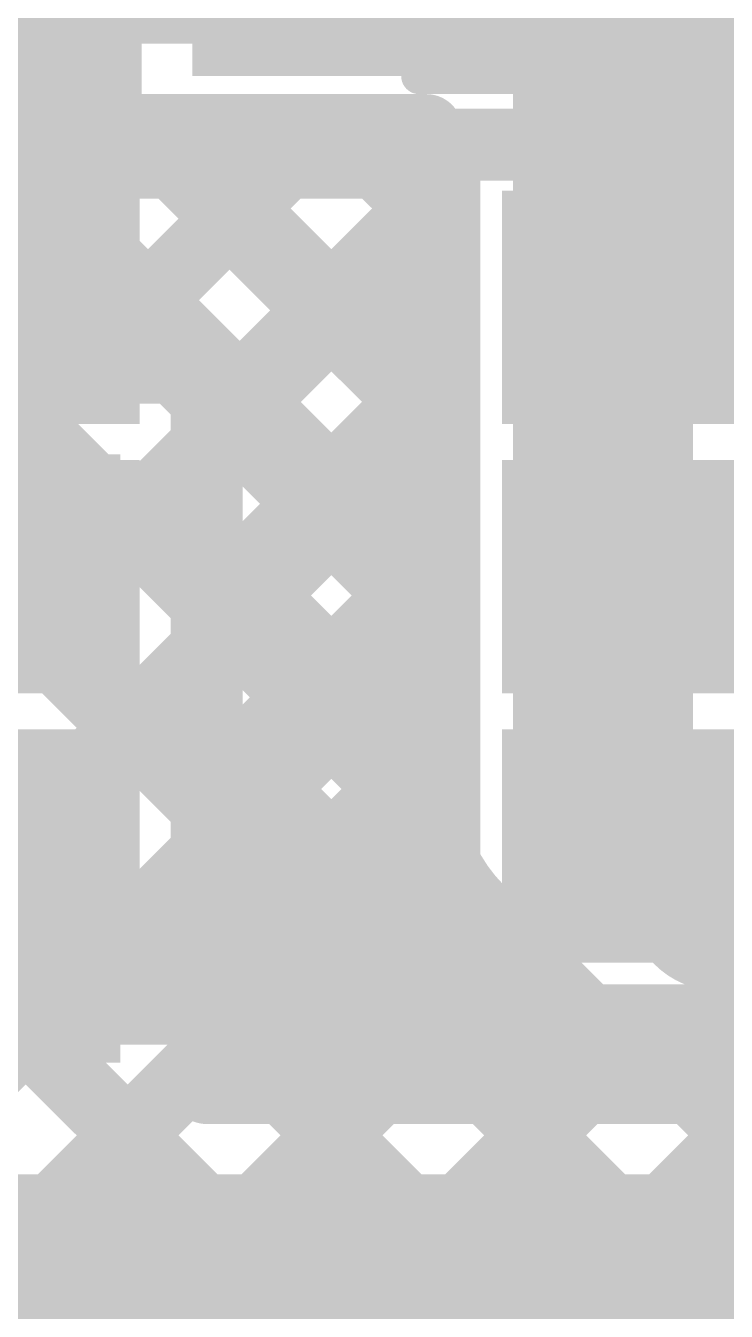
# Model space of a CAD drawing. Header units: millimetres. Extents: x -0.33 to 3.26, y -0.12 to 2.83.
# Drawn here: x 2.1528 to 2.2501, y 0.2495 to 0.428 of the extents above; entities that cross this region are included whole.
import ezdxf

# ---------------------------------------------------------------- set-up
doc = ezdxf.new("R2010")
doc.units = ezdxf.units.MM
doc.header["$MEASUREMENT"] = 0
for name, color, linetype in [('BottomLayer', 5, 'Continuous'), ('TopLayer', 1, 'Continuous'), ('TopOverlay', 2, 'Continuous'), ('TopPaste', 8, 'Continuous'), ('TopSolder', 216, 'Continuous')]:
    doc.layers.add(name, color=color, linetype=linetype)

# ---------------------------------------------------------------- blocks, each defined once
blk = doc.blocks.new('C__0402_91')
at = {"layer": 'TopLayer'}
for points in [[(-0.0275, -0.0125), (-0.0275, 0.0125), (-0.009499999999999998, 0.0125), (-0.009500000000000001, -0.0125)], [(0.009499999999999998, -0.0125), (0.009500000000000001, 0.0125), (0.0275, 0.0125), (0.0275, -0.0125)]]:
    blk.add_hatch(color=1, dxfattribs=at).paths.add_polyline_path(points)
at = {"layer": 'TopPaste'}
for points in [[(-0.0275, -0.0125), (-0.0275, 0.0125), (-0.009499999999999998, 0.0125), (-0.009500000000000001, -0.0125)], [(0.009499999999999998, -0.0125), (0.009500000000000001, 0.0125), (0.0275, 0.0125), (0.0275, -0.0125)]]:
    blk.add_hatch(color=8, dxfattribs=at).paths.add_polyline_path(points)
at = {"layer": 'TopSolder'}
for points in [[(-0.0315, -0.0165), (-0.0315, 0.0165), (-0.005499999999999999, 0.0165), (-0.005500000000000001, -0.0165)], [(0.005499999999999999, -0.0165), (0.005500000000000001, 0.0165), (0.0315, 0.0165), (0.0315, -0.0165)]]:
    blk.add_hatch(color=216, dxfattribs=at).paths.add_polyline_path(points)
at = {"layer": 'TopOverlay', "const_width": 0.005}
for points in [[(-0.0325, 0.0175), (-0.0325, -0.0175)], [(-0.0085, 0.0175), (-0.0325, 0.0175)], [(0.0325, 0.0175), (0.0085, 0.0175)], [(0.0325, 0.0175), (0.0325, -0.0175)], [(-0.0085, -0.0175), (-0.0325, -0.0175)], [(0.0325, -0.0175), (0.0085, -0.0175)]]:
    blk.add_lwpolyline(points, dxfattribs=at)
at = {"layer": 'TopOverlay', "const_width": 0.0025}
for points in [[(-0.03375, 0.0175, 1), (-0.03125, 0.0175, 1)], [(-0.03375, 0.0175, 1), (-0.03125, 0.0175, 1)], [(-0.00975, 0.0175, 1), (-0.00725, 0.0175, 1)], [(0.00725, 0.0175, 1), (0.00975, 0.0175, 1)], [(0.03125, 0.0175, 1), (0.03375, 0.0175, 1)], [(0.03125, 0.0175, 1), (0.03375, 0.0175, 1)], [(-0.03375, -0.0175, 1), (-0.03125, -0.0175, 1)], [(-0.03375, -0.0175, 1), (-0.03125, -0.0175, 1)], [(-0.00975, -0.0175, 1), (-0.00725, -0.0175, 1)], [(0.00725, -0.0175, 1), (0.00975, -0.0175, 1)], [(0.03125, -0.0175, 1), (0.03375, -0.0175, 1)], [(0.03125, -0.0175, 1), (0.03375, -0.0175, 1)]]:
    blk.add_lwpolyline(points, format="xyb", close=True, dxfattribs=at)
blk = doc.blocks.new('TPS563201DDCR_260')
at = {"layer": 'TopLayer'}
for points in [[(-0.07322825, 0.0496063), (-0.02913375, 0.0496063), (-0.02913375, 0.0251969), (-0.07322825, 0.0251969)], [(0.02913395, 0.0496063), (0.07322845, 0.0496063), (0.07322845, 0.0251969), (0.02913395, 0.0251969)], [(-0.07322825, 0.0122047), (-0.02913375, 0.0122047), (-0.02913375, -0.0122047), (-0.07322825, -0.0122047)], [(0.02913395, 0.0122047), (0.07322845, 0.0122047), (0.07322845, -0.0122047), (0.02913395, -0.0122047)], [(-0.07322825, -0.0251969), (-0.02913375, -0.0251969), (-0.02913375, -0.0496063), (-0.07322825, -0.0496063)], [(0.02913395, -0.0251969), (0.07322845, -0.0251969), (0.07322845, -0.0496063), (0.02913395, -0.0496063)]]:
    blk.add_hatch(color=1, dxfattribs=at).paths.add_polyline_path(points)
at = {"layer": 'TopPaste'}
for points in [[(-0.07322825, 0.0496063), (-0.02913375, 0.0496063), (-0.02913375, 0.0251969), (-0.07322825, 0.0251969)], [(0.02913395, 0.0496063), (0.07322845, 0.0496063), (0.07322845, 0.0251969), (0.02913395, 0.0251969)], [(-0.07322825, 0.0122047), (-0.02913375, 0.0122047), (-0.02913375, -0.0122047), (-0.07322825, -0.0122047)], [(0.02913395, 0.0122047), (0.07322845, 0.0122047), (0.07322845, -0.0122047), (0.02913395, -0.0122047)], [(-0.07322825, -0.0251969), (-0.02913375, -0.0251969), (-0.02913375, -0.0496063), (-0.07322825, -0.0496063)], [(0.02913395, -0.0251969), (0.07322845, -0.0251969), (0.07322845, -0.0496063), (0.02913395, -0.0496063)]]:
    blk.add_hatch(color=8, dxfattribs=at).paths.add_polyline_path(points)
at = {"layer": 'TopSolder'}
for points in [[(-0.07722825, 0.0536063), (-0.02513375, 0.0536063), (-0.02513375, 0.0211969), (-0.07722825, 0.0211969)], [(0.02513395, 0.0536063), (0.07722845, 0.0536063), (0.07722845, 0.0211969), (0.02513395, 0.0211969)], [(-0.07722825, 0.0162047), (-0.02513375, 0.0162047), (-0.02513375, -0.0162047), (-0.07722825, -0.0162047)], [(0.02513395, 0.0162047), (0.07722845, 0.0162047), (0.07722845, -0.0162047), (0.02513395, -0.0162047)], [(-0.07722825, -0.0211969), (-0.02513375, -0.0211969), (-0.02513375, -0.0536063), (-0.07722825, -0.0536063)], [(0.02513395, -0.0211969), (0.07722845, -0.0211969), (0.07722845, -0.0536063), (0.02513395, -0.0536063)]]:
    blk.add_hatch(color=216, dxfattribs=at).paths.add_polyline_path(points)
at = {"layer": 'TopOverlay'}
for points, const_width in [([(-0.0543431, 0.065, 1), (-0.0656569, 0.065, 1)], 0.01), ([(-0.0681569, 0.065, 1), (-0.0631569, 0.065, 1)], 0.005), ([(-0.0568431, 0.065, 1), (-0.0518431, 0.065, 1)], 0.005), ([(-0.0324999, 0.06, 1), (-0.0274999, 0.06, 1)], 0.005), ([(0.0315001, 0.06, 1), (0.0365001, 0.06, 1)], 0.005), ([(-0.0324999, -0.06, 1), (-0.0274999, -0.06, 1)], 0.005), ([(0.0285001, -0.06, 1), (0.0335001, -0.06, 1)], 0.005)]:
    blk.add_lwpolyline(points, format="xyb", close=True, dxfattribs=dict(at, const_width=const_width))
at = {"layer": 'TopOverlay', "const_width": 0.01}
for points in [[(-0.0299999, 0.06), (0.0340001, 0.06)], [(-0.0299999, -0.06), (0.0310001, -0.06)]]:
    blk.add_lwpolyline(points, dxfattribs=at)

msp = doc.modelspace()

# ---------------------------------------------------------------- hatches: boundary and pattern name
at = {"layer": 'BottomLayer'}
msp.add_hatch(color=5, dxfattribs=at).paths.add_polyline_path([(2.0889424, 0.4554999), (2.0889424, 0.4254999), (2.2089424, 0.4254999), (2.2089424, 0.4554999)])
at = {"layer": 'TopLayer'}
for points in [[(2.0329424, 0.377), (2.1659424, 0.377), (2.1659424, 0.6424998), (2.0329424, 0.6424998)], [(2.1759424, 0.4209999), (2.2314424, 0.4209999), (2.2314424, 0.4584999), (2.1759424, 0.4584999)], [(2.2419424, 0.3764999), (2.2689424, 0.3764999), (2.2689424, 0.4559999), (2.2419424, 0.4559999)], [(2.0889424, 0.3354999), (2.1659424, 0.3354999), (2.1659424, 0.3684999), (2.0889424, 0.3684999)], [(1.441, 0.284), (2.1659424, 0.284), (2.1659424, 0.328), (1.441, 0.328)], [(2.0855999, 0.1324999), (2.3640999, 0.1324999), (2.3640999, 0.2684999), (2.0855999, 0.2684999)]]:
    msp.add_hatch(color=1, dxfattribs=at).paths.add_polyline_path(points)

# ---------------------------------------------------------------- linework, layer by layer
at = {"layer": 'BottomLayer'}
for points, const_width in [([(2.2329424, 0.3224999), (2.2329424, 0.459077)], 0.025), ([(2.1309424, 0.4134999), (2.2084424, 0.4134999)], 0.01), ([(2.1309424, 0.3510315), (2.1934108, 0.4134999)], 0.01), ([(2.1309424, 0.3793158), (2.1651265, 0.4134999)], 0.01), ([(2.1405448, 0.4134999), (2.2084424, 0.3456023)], 0.01), ([(2.1688291, 0.4134999), (2.2084424, 0.3738866)], 0.01), ([(2.1971134, 0.4134999), (2.2084424, 0.4021709)], 0.01), ([(2.2084424, 0.3224999), (2.2084424, 0.4134999)], 0.01), ([(2.0683759, 0.2601807), (2.2084424, 0.4002472)], 0.01), ([(2.1309424, 0.394818), (2.2091644, 0.316596)], 0.01), ([(2.0966602, 0.2601807), (2.2084424, 0.3719629)], 0.01), ([(2.1309424, 0.3665337), (2.2372954, 0.2601807)], 0.01), ([(2.1249445, 0.2601807), (2.2084424, 0.3436786)], 0.01), ([(2.1309424, 0.3382494), (2.2090111, 0.2601807)], 0.01), ([(2.2329424, 0.3224999), (2.2489424, 0.3064999)], 0.025), ([(2.0891233, 0.3234999), (2.1524425, 0.2601807)], 0.01), ([(2.1174076, 0.3234999), (2.1807268, 0.2601807)], 0.01), ([(2.1532288, 0.2601807), (2.2092624, 0.3162143)], 0.01), ([(2.2489424, 0.3064999), (2.3719424, 0.3064999)], 0.025), ([(2.2156419, 0.3051522), (2.2315947, 0.2891994)], 0.01), ([(2.1815131, 0.2601807), (2.2210632, 0.2997308)], 0.01), ([(2.2097974, 0.2601807), (2.2355808, 0.2859641)], 0.01), ([(2.2430385, 0.2827219), (2.2655797, 0.2601807)], 0.01), ([(2.2380817, 0.2601807), (2.2599009, 0.2819999)], 0.01), ([(2.2489424, 0.2819999), (2.3719424, 0.2819999)], 0.01), ([(1.3634675, 0.2601807), (3.0175524, 0.2601807)], 0.01)]:
    msp.add_lwpolyline(points, dxfattribs=dict(at, const_width=const_width))
for points, const_width in [([(2.1626265, 0.4134999, 1), (2.1676265, 0.4134999, 1)], 0.005), ([(2.1663291, 0.4134999, 1), (2.1713291, 0.4134999, 1)], 0.005), ([(2.1909108, 0.4134999, 1), (2.1959108, 0.4134999, 1)], 0.005), ([(2.1946134, 0.4134999, 1), (2.1996134, 0.4134999, 1)], 0.005), ([(2.2059424, 0.4134999, 1), (2.2109424, 0.4134999, 1)], 0.005), ([(2.2059424, 0.4134999, 1), (2.2109424, 0.4134999, 1)], 0.005), ([(2.2059424, 0.4021709, 1), (2.2109424, 0.4021709, 1)], 0.005), ([(2.2059424, 0.4002472, 1), (2.2109424, 0.4002472, 1)], 0.005), ([(2.2059424, 0.3738866, 1), (2.2109424, 0.3738866, 1)], 0.005), ([(2.2059424, 0.3719629, 1), (2.2109424, 0.3719629, 1)], 0.005), ([(2.2059424, 0.3456023, 1), (2.2109424, 0.3456023, 1)], 0.005), ([(2.2059424, 0.3436786, 1), (2.2109424, 0.3436786, 1)], 0.005), ([(2.2266924, 0.3224999, 1), (2.2391924, 0.3224999, 1)], 0.0125), ([(2.2266924, 0.3224999, 1), (2.2391924, 0.3224999, 1)], 0.0125), ([(2.2059424, 0.3224999, 1), (2.2109424, 0.3224999, 1)], 0.005), ([(2.2059424, 0.3224999, 1), (2.2109424, 0.3224999, 1)], 0.005), ([(2.2059424, 0.3224999, 1), (2.2109424, 0.3224999, 1)], 0.005), ([(2.2066644, 0.316596, 1), (2.2116644, 0.316596, 1)], 0.005), ([(2.2067624, 0.3162143, 1), (2.2117624, 0.3162143, 1)], 0.005), ([(2.2426924, 0.3064999, 1), (2.2551924, 0.3064999, 1)], 0.0125), ([(2.2426924, 0.3064999, 1), (2.2551924, 0.3064999, 1)], 0.0125), ([(2.2131183, 0.3051758, 1), (2.2181183, 0.3051758, 1)], 0.005), ([(2.2131419, 0.3051522, 1), (2.2181419, 0.3051522, 1)], 0.005), ([(2.2131419, 0.3051522, 1), (2.2181419, 0.3051522, 1)], 0.005), ([(2.2185632, 0.2997308, 1), (2.2235632, 0.2997308, 1)], 0.005), ([(2.2290947, 0.2891994, 1), (2.2340947, 0.2891994, 1)], 0.005), ([(2.2290947, 0.2891994, 1), (2.2340947, 0.2891994, 1)], 0.005), ([(2.2291183, 0.2891758, 1), (2.2341183, 0.2891758, 1)], 0.005), ([(2.2330808, 0.2859641, 1), (2.2380808, 0.2859641, 1)], 0.005), ([(2.2405385, 0.2827219, 1), (2.2455385, 0.2827219, 1)], 0.005), ([(2.2464424, 0.2819999, 1), (2.2514424, 0.2819999, 1)], 0.005), ([(2.2464424, 0.2819999, 1), (2.2514424, 0.2819999, 1)], 0.005), ([(2.2464424, 0.2819999, 1), (2.2514424, 0.2819999, 1)], 0.005), ([(2.1499425, 0.2601807, 1), (2.1549425, 0.2601807, 1)], 0.005), ([(2.1507288, 0.2601807, 1), (2.1557288, 0.2601807, 1)], 0.005), ([(2.1782268, 0.2601807, 1), (2.1832268, 0.2601807, 1)], 0.005), ([(2.1790131, 0.2601807, 1), (2.1840131, 0.2601807, 1)], 0.005), ([(2.2065111, 0.2601807, 1), (2.2115111, 0.2601807, 1)], 0.005), ([(2.2072974, 0.2601807, 1), (2.2122974, 0.2601807, 1)], 0.005), ([(2.2347954, 0.2601807, 1), (2.2397954, 0.2601807, 1)], 0.005), ([(2.2355817, 0.2601807, 1), (2.2405817, 0.2601807, 1)], 0.005)]:
    msp.add_lwpolyline(points, format="xyb", close=True, dxfattribs=dict(at, const_width=const_width))
at = {"layer": 'BottomLayer', "const_width": 0.01}
for points in [[(2.2156419, 0.3051522, -0.1992671402269046), (2.2084424, 0.3224999)], [(2.2156183, 0.3051758, -0.198912367379658), (2.2084424, 0.3224999)], [(2.2489424, 0.2819999, -0.1992671402269047), (2.2315947, 0.2891994)], [(2.2489424, 0.2819999, -0.198912367379658), (2.2316183, 0.2891758)]]:
    msp.add_lwpolyline(points, format="xyb", dxfattribs=at)
at = {"layer": 'TopLayer'}
for points, const_width in [([(2.0329424, 0.5522074), (2.1639424, 0.4212074)], 0.01), ([(2.0329424, 0.5267516), (2.2109267, 0.3487673)], 0.01), ([(2.0329424, 0.5012958), (2.1537383, 0.3804999)], 0.01), ([(2.1639424, 0.4089999), (2.1639424, 0.4704999)], 0.01), ([(2.1094943, 0.3804999), (2.1639424, 0.434948)], 0.01), ([(2.1349501, 0.3804999), (2.1639424, 0.4094922)], 0.01), ([(2.1604059, 0.3804999), (2.1889059, 0.4089999)], 0.01), ([(2.1639424, 0.4089999), (2.2109267, 0.4089999)], 0.01), ([(2.1761499, 0.4089999), (2.2109267, 0.3742231)], 0.01), ([(2.2016057, 0.4089999), (2.2109267, 0.3996789)], 0.01), ([(2.2109267, 0.3757046), (2.2109267, 0.4089999)], 0.01), ([(2.1779424, 0.3725806), (2.2109267, 0.4055649)], 0.01), ([(2.0769424, 0.3804999), (2.1779424, 0.3804999)], 0.01), ([(2.1779424, 0.34), (2.1779424, 0.3804999)], 0.01), ([(2.1779424, 0.3471248), (2.2109267, 0.3801091)], 0.01), ([(2.2109267, 0.3646968), (2.2109267, 0.3757046)], 0.01), ([(2.2109267, 0.3646968), (2.2109267, 0.3757046)], 0.01), ([(2.2109267, 0.338303), (2.2109267, 0.3646968)], 0.01), ([(2.1779424, 0.3562958), (2.2109267, 0.3233115)], 0.01), ([(2.1779424, 0.321669), (2.2109267, 0.3546533)], 0.01), ([(2.244974, 0.3514999), (2.2749424, 0.3514999)], 0.008), ([(2.1779424, 0.3234999), (2.1779424, 0.34)], 0.01), ([(2.1779424, 0.3234999), (2.1779424, 0.34)], 0.01), ([(2.2109267, 0.3272952), (2.2109267, 0.338303)], 0.01), ([(2.2109267, 0.3272952), (2.2109267, 0.338303)], 0.01), ([(2.1779424, 0.33084), (2.2109267, 0.2978557)], 0.01), ([(2.1779424, 0.2962132), (2.2109267, 0.3291975)], 0.01), ([(2.2109267, 0.2898936), (2.2109267, 0.3272952)], 0.01), ([(2.1779424, 0.2804999), (2.1779424, 0.3234999)], 0.01), ([(2.244974, 0.3140983), (2.2749017, 0.3140983)], 0.015), ([(2.1779424, 0.3053842), (2.2028267, 0.2804999)], 0.01), ([(2.1876849, 0.2804999), (2.2109267, 0.3037417)], 0.01), ([(2.2109267, 0.2898936), (2.2722805, 0.2898936)], 0.01), ([(2.2131407, 0.2804999), (2.2225344, 0.2898936)], 0.01), ([(2.2188888, 0.2898936), (2.2282825, 0.2804999)], 0.01), ([(2.2385965, 0.2804999), (2.2479902, 0.2898936)], 0.01), ([(2.2443446, 0.2898936), (2.2537383, 0.2804999)], 0.01), ([(2.1779424, 0.2804999), (2.3650999, 0.2804999)], 0.01)]:
    msp.add_lwpolyline(points, dxfattribs=dict(at, const_width=const_width))
for points, const_width in [([(2.1614424, 0.4212074, 1), (2.1664424, 0.4212074, 1)], 0.005), ([(2.1614424, 0.4094922, 1), (2.1664424, 0.4094922, 1)], 0.005), ([(2.1614424, 0.4089999, 1), (2.1664424, 0.4089999, 1)], 0.005), ([(2.1614424, 0.4089999, 1), (2.1664424, 0.4089999, 1)], 0.005), ([(2.1736499, 0.4089999, 1), (2.1786499, 0.4089999, 1)], 0.005), ([(2.1864059, 0.4089999, 1), (2.1914059, 0.4089999, 1)], 0.005), ([(2.1991057, 0.4089999, 1), (2.2041057, 0.4089999, 1)], 0.005), ([(2.2084267, 0.4089999, 1), (2.2134267, 0.4089999, 1)], 0.005), ([(2.2084267, 0.4089999, 1), (2.2134267, 0.4089999, 1)], 0.005), ([(2.2084267, 0.4055649, 1), (2.2134267, 0.4055649, 1)], 0.005), ([(2.2084267, 0.3996789, 1), (2.2134267, 0.3996789, 1)], 0.005), ([(2.1512383, 0.3804999, 1), (2.1562383, 0.3804999, 1)], 0.005), ([(2.1579059, 0.3804999, 1), (2.1629059, 0.3804999, 1)], 0.005), ([(2.1754424, 0.3804999, 1), (2.1804424, 0.3804999, 1)], 0.005), ([(2.1754424, 0.3804999, 1), (2.1804424, 0.3804999, 1)], 0.005), ([(2.2084267, 0.3801091, 1), (2.2134267, 0.3801091, 1)], 0.005), ([(2.2084267, 0.3757046, 1), (2.2134267, 0.3757046, 1)], 0.005), ([(2.2084267, 0.3757046, 1), (2.2134267, 0.3757046, 1)], 0.005), ([(2.2084267, 0.3757046, 1), (2.2134267, 0.3757046, 1)], 0.005), ([(2.2084267, 0.3742231, 1), (2.2134267, 0.3742231, 1)], 0.005), ([(2.1754424, 0.3725806, 1), (2.1804424, 0.3725806, 1)], 0.005), ([(2.2084267, 0.3646968, 1), (2.2134267, 0.3646968, 1)], 0.005), ([(2.2084267, 0.3646968, 1), (2.2134267, 0.3646968, 1)], 0.005), ([(2.2084267, 0.3646968, 1), (2.2134267, 0.3646968, 1)], 0.005), ([(2.1754424, 0.3562958, 1), (2.1804424, 0.3562958, 1)], 0.005), ([(2.2084267, 0.3546533, 1), (2.2134267, 0.3546533, 1)], 0.005), ([(2.242974, 0.3514999, 1), (2.246974, 0.3514999, 1)], 0.004), ([(2.2084267, 0.3487673, 1), (2.2134267, 0.3487673, 1)], 0.005), ([(2.1754424, 0.3471248, 1), (2.1804424, 0.3471248, 1)], 0.005), ([(2.1754424, 0.34, 1), (2.1804424, 0.34, 1)], 0.005), ([(2.1754424, 0.34, 1), (2.1804424, 0.34, 1)], 0.005), ([(2.1754424, 0.34, 1), (2.1804424, 0.34, 1)], 0.005), ([(2.2084267, 0.338303, 1), (2.2134267, 0.338303, 1)], 0.005), ([(2.2084267, 0.338303, 1), (2.2134267, 0.338303, 1)], 0.005), ([(2.2084267, 0.338303, 1), (2.2134267, 0.338303, 1)], 0.005), ([(2.1754424, 0.33084, 1), (2.1804424, 0.33084, 1)], 0.005), ([(2.2084267, 0.3291975, 1), (2.2134267, 0.3291975, 1)], 0.005), ([(2.2084267, 0.3272952, 1), (2.2134267, 0.3272952, 1)], 0.005), ([(2.2084267, 0.3272952, 1), (2.2134267, 0.3272952, 1)], 0.005), ([(2.2084267, 0.3272952, 1), (2.2134267, 0.3272952, 1)], 0.005), ([(2.1754424, 0.3234999, 1), (2.1804424, 0.3234999, 1)], 0.005), ([(2.1754424, 0.3234999, 1), (2.1804424, 0.3234999, 1)], 0.005), ([(2.1754424, 0.3234999, 1), (2.1804424, 0.3234999, 1)], 0.005), ([(2.1754424, 0.321669, 1), (2.1804424, 0.321669, 1)], 0.005), ([(2.2084267, 0.3233115, 1), (2.2134267, 0.3233115, 1)], 0.005), ([(2.241224, 0.3140983, 1), (2.248724, 0.3140983, 1)], 0.0075), ([(2.1754424, 0.3053842, 1), (2.1804424, 0.3053842, 1)], 0.005), ([(2.2084267, 0.3037417, 1), (2.2134267, 0.3037417, 1)], 0.005), ([(2.2084267, 0.2978557, 1), (2.2134267, 0.2978557, 1)], 0.005), ([(2.1754424, 0.2962132, 1), (2.1804424, 0.2962132, 1)], 0.005), ([(2.2084267, 0.2898936, 1), (2.2134267, 0.2898936, 1)], 0.005), ([(2.2084267, 0.2898936, 1), (2.2134267, 0.2898936, 1)], 0.005), ([(2.2163888, 0.2898936, 1), (2.2213888, 0.2898936, 1)], 0.005), ([(2.2200344, 0.2898936, 1), (2.2250344, 0.2898936, 1)], 0.005), ([(2.2418446, 0.2898936, 1), (2.2468446, 0.2898936, 1)], 0.005), ([(2.2454902, 0.2898936, 1), (2.2504902, 0.2898936, 1)], 0.005), ([(2.1754424, 0.2804999, 1), (2.1804424, 0.2804999, 1)], 0.005), ([(2.1754424, 0.2804999, 1), (2.1804424, 0.2804999, 1)], 0.005), ([(2.1851849, 0.2804999, 1), (2.1901849, 0.2804999, 1)], 0.005), ([(2.2003267, 0.2804999, 1), (2.2053267, 0.2804999, 1)], 0.005), ([(2.2106407, 0.2804999, 1), (2.2156407, 0.2804999, 1)], 0.005), ([(2.2257825, 0.2804999, 1), (2.2307825, 0.2804999, 1)], 0.005), ([(2.2360965, 0.2804999, 1), (2.2410965, 0.2804999, 1)], 0.005), ([(2.2512383, 0.2804999, 1), (2.2562383, 0.2804999, 1)], 0.005)]:
    msp.add_lwpolyline(points, format="xyb", close=True, dxfattribs=dict(at, const_width=const_width))

# ---------------------------------------------------------------- block references
at = {"rotation": 180}
msp.add_blockref('C__0402_91', (2.2399424, 0.4384999), dxfattribs=at)
msp.add_blockref('TPS563201DDCR_260', (2.1937928, 0.3514999))

doc.saveas('drawing.dxf')
